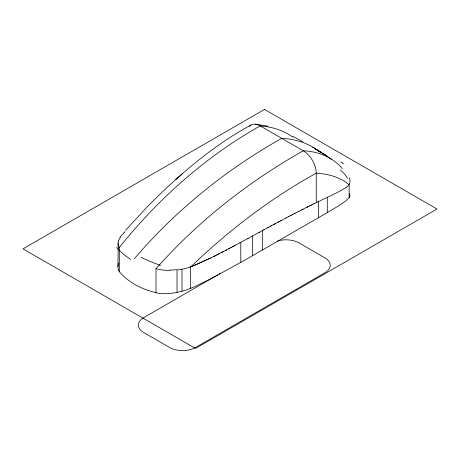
<?xml version="1.0" encoding="UTF-8"?>
<svg xmlns="http://www.w3.org/2000/svg" width="460" height="460" viewBox="0 0 460 460"><rect width="100%" height="100%" fill="white"/><g stroke="black" fill="none" stroke-linecap="round" stroke-linejoin="round"><path stroke-width="0.69" d="M118.26 241.011L117.95 266.788A28.14 16.25 0 0 0 118.553 270.181M117.95 266.788L118.26 264.023A43.568 25.151 0 0 1 118.496 263.108M120.048 237.147L124.505 232.145M193.861 287.051L185.472 290.306L177.019 292.422A44.033 25.421 0 0 1 170.027 293.394L165.243 293.63A28.951 16.715 0 0 1 159.102 293.348C144.181 290.335 129.243 283.561 119.301 271.664L119.301 247.48C158.251 198.829 205.792 156.492 260.188 125.89C271.072 126.678 281.911 129.823 291.03 135.918M125.666 230.224L147.522 206.494C178.537 175.312 212.227 146.084 251.039 124.982M134.332 258.75C175.76 210.283 226.17 169.464 281.75 138.339C295.406 139.052 309.126 143.186 319.757 152.041M349.824 193.7L349.853 196.403A10.971 6.336 0 0 1 349.157 197.731L346.184 200.531A57.701 33.315 0 0 1 345.466 201.112L338.123 206.149L324.018 214.498L246.738 259.026L213.411 277.443M155.998 292.853L155.998 268.663C197.938 221.444 248.331 181.711 303.312 150.788C318.078 151.311 332.706 157.314 342.441 168.659M175.714 179.601L182.873 173.288M124.654 232.007L124.965 231.736M346.184 187.358C349.45 185.478 351.244 181.539 349.255 177.974M217.77 274.873L143.75 317.607A18.296 10.563 0 0 0 143.75 332.546L169.625 347.484A18.296 10.563 0 0 0 195.5 347.484L324.875 272.791A18.296 10.563 0 0 0 324.875 257.853L299 242.909A18.296 10.563 0 0 0 277.512 241.04M219.012 274.154L220.254 273.435M247.48 238.711L259.469 232.185M248.216 238.309L239.861 242.834M259.06 232.403L264.12 229.661M263.522 229.988L271.354 225.762M270.147 226.412L279.829 221.237M267.737 227.706L268.341 227.384M234.238 245.853L240.798 242.328L240.798 262.395M273.706 224.503L275.454 223.566M232.357 246.853L235.175 245.352M278.082 222.168L281.583 220.311M230.471 247.859L233.295 246.353M280.709 220.771L286.287 217.833M228.585 248.854L231.414 247.359M229.528 248.354L213.411 256.663L215.734 255.501M285.959 218.005L288.909 216.459M225.745 250.349L226.694 249.855M213.049 277.633L194.384 286.81M303.128 209.15L288.581 216.631M292.376 214.659L292.761 214.458M290.875 215.435L291.203 215.268M223.462 251.539L221.156 252.736M294.71 213.452L295.101 213.25M298.252 211.634L299.063 211.215M218.063 254.322L219.61 253.529M301.501 209.973L308.004 206.701M216.511 255.11L217.287 254.719M306.377 207.512L311.529 204.947M309.632 205.89L310.442 205.488M213.049 256.841L194.649 265.334M312.984 204.228L311.167 205.125M312.622 204.407L314.433 203.515M314.071 203.694L337.536 192.412L345.218 188.048A55.585 37.047 24.3 0 0 346.15 187.329M210.53 258.089L190.934 266.834M194.12 265.552L193.332 265.88M192.268 266.305L184.903 268.663L177.019 270.037L177.019 292.422M170.022 270.44L165.243 270.267A29.29 17.187 7.6 0 1 159.102 269.445L155.998 268.663M255.427 124.188L267.892 126.207M292.686 136.332L302.967 141.76M312.691 147.16L321.971 152.967L314.928 148.557M317.676 150.121L327.767 156.636M291.347 136.12L291.657 136.321M292.278 136.735L292.589 136.942M326.899 156.147L322.707 153.283L331.85 159.574M119.301 247.48L118.565 246.226M119.301 271.664L118.565 270.175M349.157 197.731L349.157 184.702C339.997 177.008 327.986 173.874 316.25 173.196C270.33 198.427 228.413 230.69 190.664 266.938L190.664 288.449M327.267 197.346L327.267 212.612M318.584 201.492L318.584 217.632M316.25 202.63L316.25 173.196A18.296 10.563 60 0 0 303.312 150.788L260.188 125.89A18.296 10.563 60 0 0 249.36 126.402M262.315 230.638L262.315 250.102M252.661 235.888L252.661 255.639M181.999 269.295L181.999 291.306M340.958 161.828A110.998 65.665 60 0 1 343.482 163.812M340.411 170.033A32.999 23.857 15.6 0 1 347.633 178.342M130.646 259.377A73.744 28.531 12.7 0 1 116.725 247.371M160.505 265.368A73.744 22.103 15.4 0 1 141.139 257.399M176.824 269.64A44.321 26.76 7.8 0 1 169.924 270.014M118.444 241.017A43.861 21.016 -4 0 1 120.439 237.193M118.559 246.226A28.474 13.863 -1 0 1 117.961 243.357M264.5 109.428L23 248.86L195.5 348.45L437 209.024L264.5 109.428"/></g></svg>
